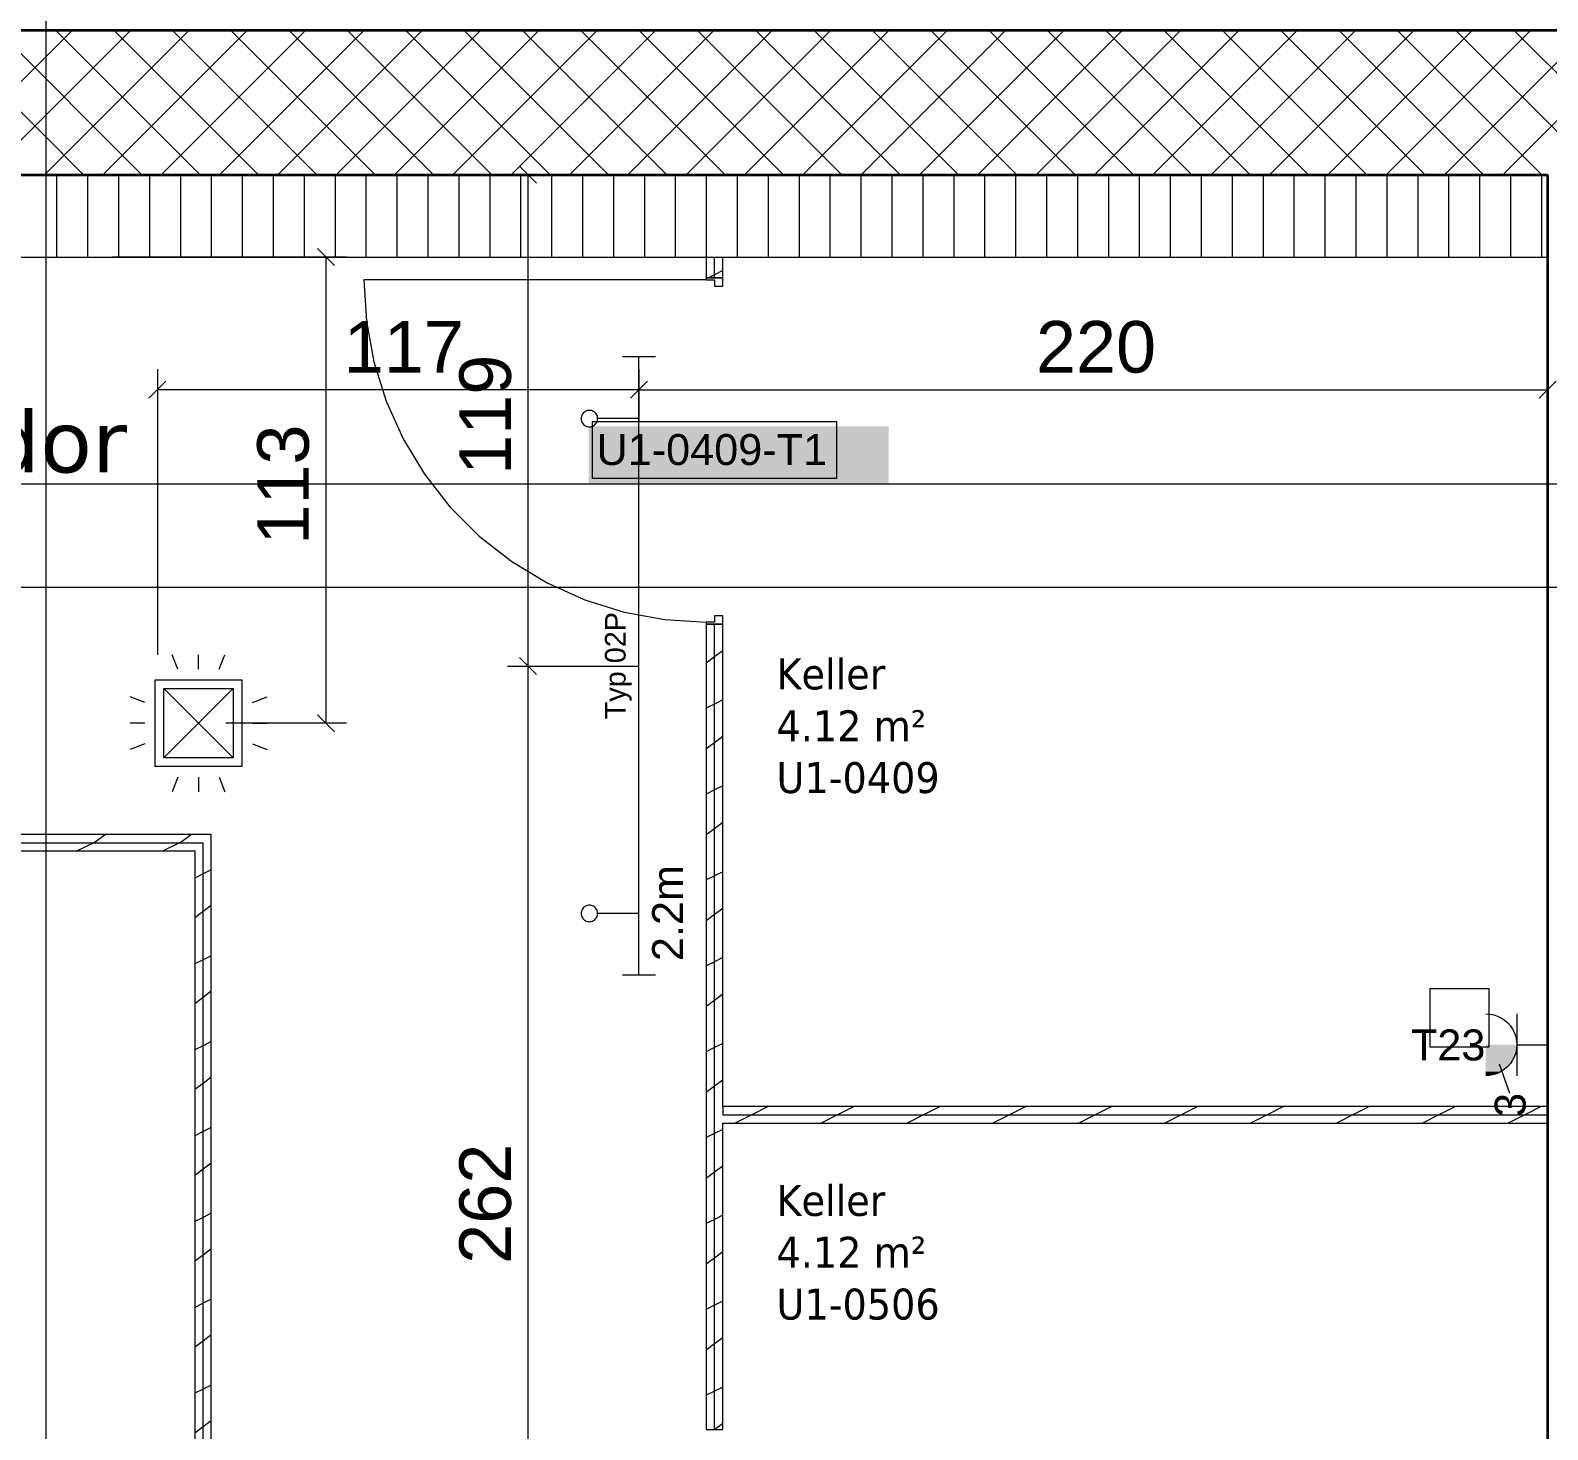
# Model space of a CAD drawing. Extents: x -1132 to 613, y -179 to 712.
# Drawn here: x -467.2 to -393.6, y 28.6 to 96.5 of the extents above; entities that cross this region are included whole.
import ezdxf
from ezdxf.lldxf.tags import DXFTag

# ---------------------------------------------------------------- set-up
doc = ezdxf.new("R2010")
doc.units = 0
doc.layers.get('0').update_dxf_attribs({"lineweight": 13})
for name, color, linetype, lineweight in [('A-AREA-____-IDEN', 7, 'Continuous', 5), ('A-DETL-____-HDLN', 7, '_Verdeckte Linien_', 9), ('A-DOOR-____-IDEN', 7, 'Continuous', 5), ('A-DOOR-FRAM-MCUT', 7, 'Continuous', 9), ('A-DOOR-OPNG-OTLN', 7, 'Continuous', 9), ('A-WALL-____-MCUT', 7, 'Continuous', 35), ('A-WALL-____-PATT', 7, 'Continuous', 35), ('A-WALL-FNSH-MCUT', 7, 'Continuous', 35), ('S-GRID-____-OTLN', 7, 'Continuous', 5)]:
    doc.layers.add(name, color=color, linetype=linetype, lineweight=lineweight)
for name, color, linetype, lineweight, true_color in [('EL01_VVV_Mass', 7, 'Continuous', 13, 0xb2b200), ('EL01_WAN_Kraft', 1, 'Continuous', 13, 0xff0000), ('EL01_WAN_Leuchten', 7, 'Continuous', 13, 0x0080ff), ('EL01_WAN_Leuchtentyp', 7, 'Continuous', 13, 0x0099ff), ('EL01_WAN_Licht', 7, 'Continuous', 13, 0x0080ff)]:
    doc.layers.add(name, color=color, linetype=linetype, lineweight=lineweight, true_color=true_color)
doc.styles.get("Standard").update_dxf_attribs({"font": 'arial.ttf'})
tags = doc.linetypes.add('_Rasterlinie_', pattern=[0.375, 0.2, -0.05, 0.075, -0.05]).pattern_tags.tags
tags[10:11] = [DXFTag(74, 4), DXFTag(75, 0), DXFTag(340, '0'), DXFTag(46, 1.0), DXFTag(50, 0.0), DXFTag(44, 0.0), DXFTag(45, 0.0)]
tags[8:9] = [DXFTag(74, 4), DXFTag(75, 0), DXFTag(340, '0'), DXFTag(46, 1.0), DXFTag(50, 0.0), DXFTag(44, 0.0), DXFTag(45, 0.0)]
tags[6:7] = [DXFTag(74, 4), DXFTag(75, 0), DXFTag(340, '0'), DXFTag(46, 1.0), DXFTag(50, 0.0), DXFTag(44, 0.0), DXFTag(45, 0.0)]
tags[4:5] = [DXFTag(74, 4), DXFTag(75, 0), DXFTag(340, '0'), DXFTag(46, 1.0), DXFTag(50, 0.0), DXFTag(44, 0.0), DXFTag(45, 0.0)]
tags = doc.linetypes.add('_Verdeckte Linien_', pattern=[0.15, 0.1, -0.05]).pattern_tags.tags
tags[6:7] = [DXFTag(74, 4), DXFTag(75, 0), DXFTag(340, '0'), DXFTag(46, 1.0), DXFTag(50, 0.0), DXFTag(44, 0.0), DXFTag(45, 0.0)]
tags[4:5] = [DXFTag(74, 4), DXFTag(75, 0), DXFTag(340, '0'), DXFTag(46, 1.0), DXFTag(50, 0.0), DXFTag(44, 0.0), DXFTag(45, 0.0)]

# ---------------------------------------------------------------- blocks, each defined once
blk = doc.blocks.new('Referenz-A0UNPDE96I', base_point=(-1115.886, -117.372))
at = {"layer": 'A-DETL-____-HDLN', "color": 0, "linetype": '_Verdeckte Linien_', "ltscale": 0.13}
blk.add_line((-510.215, 69.478), (-365.615, 69.478), dxfattribs=at)
at = {"layer": 'A-DOOR-____-IDEN', "color": 0, "linetype": 'Continuous', "ltscale": 0.13}
for p, q in [((-439.936, 77.515), (-428.096, 77.515)), ((-439.936, 74.735), (-439.936, 77.515)), ((-428.096, 77.515), (-428.096, 74.735)), ((-428.096, 74.735), (-439.936, 74.735))]:
    blk.add_line(p, q, dxfattribs=at)
at = {"layer": 'A-DOOR-____-IDEN', "color": 7, "linetype": 'Continuous', "ltscale": 0.13, "true_color": 0xffffff}
for points in [[(-440.111, 74.512), (-425.572, 74.512), (-440.111, 77.271)], [(-425.572, 74.512), (-440.111, 77.271), (-425.572, 77.271)]]:
    blk.add_solid(points, dxfattribs=at)
at = {"layer": 'A-DOOR-FRAM-MCUT', "color": 0, "linetype": 'Continuous', "ltscale": 0.13}
for p, q in [((-434.415, 84.478), (-434.415, 84.378)), ((-433.615, 84.478), (-434.415, 84.478)), ((-434.415, 84.378), (-434.015, 84.378)), ((-434.015, 84.378), (-434.015, 84.078)), ((-434.015, 84.078), (-433.615, 84.078)), ((-433.615, 84.078), (-433.615, 84.478)), ((-434.415, 67.778), (-434.415, 67.678)), ((-434.015, 67.778), (-434.415, 67.778)), ((-433.615, 68.078), (-434.015, 68.078)), ((-434.015, 68.078), (-434.015, 67.778)), ((-433.615, 67.678), (-433.615, 68.078)), ((-434.415, 67.678), (-433.615, 67.678))]:
    blk.add_line(p, q, dxfattribs=at)
at = {"layer": 'A-DOOR-OPNG-OTLN', "color": 0, "linetype": 'Continuous', "ltscale": 0.13}
for p, q in [((-434.415, 84.378), (-451.015, 84.378)), ((-451.015, 84.378), (-450.894, 82.377)), ((-450.894, 82.377), (-450.532, 80.406)), ((-450.532, 80.406), (-449.936, 78.492)), ((-449.936, 78.492), (-449.113, 76.664)), ((-449.113, 76.664), (-448.076, 74.948)), ((-448.076, 74.948), (-446.84, 73.37)), ((-446.84, 73.37), (-445.422, 71.953)), ((-445.422, 71.953), (-443.845, 70.717)), ((-443.845, 70.717), (-442.129, 69.68)), ((-442.129, 69.68), (-440.301, 68.857)), ((-440.301, 68.857), (-438.387, 68.261)), ((-438.387, 68.261), (-436.416, 67.899)), ((-436.416, 67.899), (-434.415, 67.778))]:
    blk.add_line(p, q, dxfattribs=at)
at = {"layer": 'A-WALL-____-MCUT', "color": 0, "linetype": 'Continuous', "ltscale": 0.35}
for p, q in [((-393.115, 96.478), (-487.615, 96.478)), ((-496.215, 89.478), (-393.615, 89.478)), ((-393.615, 89.478), (-393.615, -0.522))]:
    blk.add_line(p, q, dxfattribs=at)
at = {"layer": 'A-WALL-____-MCUT', "color": 0, "linetype": 'Continuous', "lineweight": 9, "ltscale": 0.13}
for p, q in [((-499.215, 85.478), (-393.615, 85.478)), ((-434.015, 84.478), (-434.015, 85.478)), ((-434.015, 28.612), (-434.015, 67.678)), ((-499.215, 57.078), (-458.815, 57.078)), ((-458.815, 18.778), (-458.815, 57.078)), ((-433.615, 44.278), (-433.615, 43.878)), ((-433.615, 43.878), (-393.615, 43.878))]:
    blk.add_line(p, q, dxfattribs=at)
at = {"layer": 'A-WALL-____-PATT', "color": 0, "linetype": 'Continuous', "lineweight": 9, "ltscale": 0.13}
for p, q in [((-472.157, 89.478), (-465.157, 96.478)), ((-464.607, 89.478), (-471.607, 96.478)), ((-469.329, 89.478), (-462.329, 96.478)), ((-461.779, 89.478), (-468.779, 96.478)), ((-466.5, 89.478), (-459.5, 96.478)), ((-458.95, 89.478), (-465.95, 96.478)), ((-463.672, 89.478), (-456.672, 96.478)), ((-456.122, 89.478), (-463.122, 96.478)), ((-460.844, 89.478), (-453.844, 96.478)), ((-453.294, 89.478), (-460.294, 96.478)), ((-458.015, 89.478), (-451.015, 96.478)), ((-450.465, 89.478), (-457.465, 96.478)), ((-455.187, 89.478), (-448.187, 96.478)), ((-447.637, 89.478), (-454.637, 96.478)), ((-452.358, 89.478), (-445.358, 96.478)), ((-444.808, 89.478), (-451.808, 96.478)), ((-449.53, 89.478), (-442.53, 96.478)), ((-441.98, 89.478), (-448.98, 96.478)), ((-446.701, 89.478), (-439.701, 96.478)), ((-439.151, 89.478), (-446.151, 96.478)), ((-443.873, 89.478), (-436.873, 96.478)), ((-436.323, 89.478), (-443.323, 96.478)), ((-441.045, 89.478), (-434.045, 96.478)), ((-433.495, 89.478), (-440.495, 96.478)), ((-438.216, 89.478), (-431.216, 96.478)), ((-430.666, 89.478), (-437.666, 96.478)), ((-435.388, 89.478), (-428.388, 96.478)), ((-427.838, 89.478), (-434.838, 96.478)), ((-432.559, 89.478), (-425.559, 96.478)), ((-425.009, 89.478), (-432.009, 96.478)), ((-429.731, 89.478), (-422.731, 96.478)), ((-422.181, 89.478), (-429.181, 96.478)), ((-426.902, 89.478), (-419.902, 96.478)), ((-419.352, 89.478), (-426.352, 96.478)), ((-424.074, 89.478), (-417.074, 96.478)), ((-416.524, 89.478), (-423.524, 96.478)), ((-421.246, 89.478), (-414.246, 96.478)), ((-413.696, 89.478), (-420.696, 96.478)), ((-418.417, 89.478), (-411.417, 96.478)), ((-410.867, 89.478), (-417.867, 96.478)), ((-415.589, 89.478), (-408.589, 96.478)), ((-408.039, 89.478), (-415.039, 96.478)), ((-412.76, 89.478), (-405.76, 96.478)), ((-405.21, 89.478), (-412.21, 96.478)), ((-409.932, 89.478), (-402.932, 96.478)), ((-402.382, 89.478), (-409.382, 96.478)), ((-407.103, 89.478), (-400.103, 96.478)), ((-399.553, 89.478), (-406.553, 96.478)), ((-404.275, 89.478), (-397.275, 96.478)), ((-396.725, 89.478), (-403.725, 96.478)), ((-401.447, 89.478), (-394.447, 96.478)), ((-393.897, 89.478), (-400.897, 96.478)), ((-398.618, 89.478), (-391.618, 96.478)), ((-391.068, 89.478), (-398.068, 96.478)), ((-395.79, 89.478), (-388.79, 96.478)), ((-388.24, 89.478), (-395.24, 96.478)), ((-465.915, 89.478), (-465.915, 85.478)), ((-464.415, 89.478), (-464.415, 85.478)), ((-462.915, 89.478), (-462.915, 85.478)), ((-461.415, 89.478), (-461.415, 85.478)), ((-459.915, 89.478), (-459.915, 85.478)), ((-458.415, 89.478), (-458.415, 85.478)), ((-456.915, 89.478), (-456.915, 85.478)), ((-455.415, 89.478), (-455.415, 85.478)), ((-453.915, 89.478), (-453.915, 85.478)), ((-452.415, 89.478), (-452.415, 85.478)), ((-450.915, 89.478), (-450.915, 85.478)), ((-449.415, 89.478), (-449.415, 85.478)), ((-447.915, 89.478), (-447.915, 85.478)), ((-446.415, 89.478), (-446.415, 85.478)), ((-444.915, 89.478), (-444.915, 85.478)), ((-443.415, 89.478), (-443.415, 85.478)), ((-441.915, 89.478), (-441.915, 85.478)), ((-440.415, 89.478), (-440.415, 85.478)), ((-438.915, 89.478), (-438.915, 85.478)), ((-437.415, 89.478), (-437.415, 85.478)), ((-435.915, 89.478), (-435.915, 85.478)), ((-434.415, 89.478), (-434.415, 85.478)), ((-432.915, 89.478), (-432.915, 85.478)), ((-431.415, 89.478), (-431.415, 85.478)), ((-429.915, 89.478), (-429.915, 85.478)), ((-428.415, 89.478), (-428.415, 85.478)), ((-426.915, 89.478), (-426.915, 85.478)), ((-425.415, 89.478), (-425.415, 85.478)), ((-423.915, 89.478), (-423.915, 85.478)), ((-422.415, 89.478), (-422.415, 85.478)), ((-420.915, 89.478), (-420.915, 85.478)), ((-419.415, 89.478), (-419.415, 85.478)), ((-417.915, 89.478), (-417.915, 85.478)), ((-416.415, 89.478), (-416.415, 85.478)), ((-414.915, 89.478), (-414.915, 85.478)), ((-413.415, 89.478), (-413.415, 85.478)), ((-411.915, 89.478), (-411.915, 85.478)), ((-410.415, 89.478), (-410.415, 85.478)), ((-408.915, 89.478), (-408.915, 85.478)), ((-407.415, 89.478), (-407.415, 85.478)), ((-405.915, 89.478), (-405.915, 85.478)), ((-404.415, 89.478), (-404.415, 85.478)), ((-402.915, 89.478), (-402.915, 85.478)), ((-401.415, 89.478), (-401.415, 85.478)), ((-399.915, 89.478), (-399.915, 85.478)), ((-398.415, 89.478), (-398.415, 85.478)), ((-396.915, 89.478), (-396.915, 85.478)), ((-395.415, 89.478), (-395.415, 85.478)), ((-393.915, 89.478), (-393.915, 85.478)), ((-434.015, 84.624), (-434.306, 84.478)), ((-433.615, 84.824), (-434.015, 84.624)), ((-433.615, 66.389), (-434.015, 66.089)), ((-434.015, 66.089), (-434.415, 65.789)), ((-434.015, 63.8), (-434.415, 63.6)), ((-433.615, 64), (-434.015, 63.8)), ((-434.015, 61.924), (-434.415, 61.624)), ((-433.615, 62.224), (-434.015, 61.924)), ((-434.015, 59.635), (-434.415, 59.435)), ((-433.615, 59.835), (-434.015, 59.635)), ((-463.544, 57.478), (-463.999, 57.137)), ((-459.379, 57.478), (-459.834, 57.137)), ((-434.015, 57.759), (-434.415, 57.459)), ((-433.615, 58.059), (-434.015, 57.759)), ((-464.117, 57.078), (-464.917, 56.678)), ((-463.979, 57.147), (-464.117, 57.078)), ((-459.952, 57.078), (-460.752, 56.678)), ((-459.814, 57.147), (-459.952, 57.078)), ((-458.815, 55.565), (-459.215, 55.365)), ((-458.415, 55.765), (-458.815, 55.565)), ((-434.015, 55.47), (-434.415, 55.27)), ((-433.615, 55.67), (-434.015, 55.47)), ((-458.815, 53.736), (-459.215, 53.436)), ((-458.415, 54.036), (-458.815, 53.736)), ((-433.615, 53.894), (-434.015, 53.594)), ((-434.015, 53.594), (-434.415, 53.294)), ((-458.415, 51.6), (-458.815, 51.4)), ((-433.615, 51.505), (-434.015, 51.305)), ((-458.815, 51.4), (-459.215, 51.2)), ((-434.015, 51.305), (-434.415, 51.105)), ((-458.815, 49.571), (-459.215, 49.271)), ((-458.415, 49.871), (-458.815, 49.571)), ((-434.015, 49.429), (-434.415, 49.129)), ((-433.615, 49.729), (-434.015, 49.429)), ((-458.815, 47.235), (-459.215, 47.035)), ((-458.415, 47.435), (-458.815, 47.235)), ((-434.015, 47.14), (-434.415, 46.94)), ((-433.615, 47.34), (-434.015, 47.14)), ((-458.415, 45.706), (-458.815, 45.406)), ((-458.815, 45.406), (-459.215, 45.106)), ((-434.015, 45.264), (-434.415, 44.964)), ((-433.615, 45.564), (-434.015, 45.264)), ((-431.408, 44.278), (-432.208, 43.878)), ((-427.244, 44.278), (-428.044, 43.878)), ((-423.079, 44.278), (-423.879, 43.878)), ((-418.914, 44.278), (-419.714, 43.878)), ((-414.749, 44.278), (-415.549, 43.878)), ((-410.584, 44.278), (-411.384, 43.878)), ((-406.419, 44.278), (-407.219, 43.878)), ((-402.254, 44.278), (-403.054, 43.878)), ((-398.089, 44.278), (-398.889, 43.878)), ((-393.924, 44.278), (-394.724, 43.878)), ((-432.208, 43.878), (-433.008, 43.478)), ((-428.044, 43.878), (-428.844, 43.478)), ((-423.879, 43.878), (-424.679, 43.478)), ((-419.714, 43.878), (-420.514, 43.478)), ((-415.549, 43.878), (-416.349, 43.478)), ((-411.384, 43.878), (-412.184, 43.478)), ((-407.219, 43.878), (-408.019, 43.478)), ((-403.054, 43.878), (-403.854, 43.478)), ((-398.889, 43.878), (-399.689, 43.478)), ((-394.724, 43.878), (-395.524, 43.478)), ((-458.815, 43.07), (-459.215, 42.87)), ((-458.415, 43.27), (-458.815, 43.07)), ((-434.015, 42.975), (-434.415, 42.775)), ((-433.615, 43.175), (-434.015, 42.975)), ((-458.815, 41.241), (-459.215, 40.941)), ((-458.415, 41.541), (-458.815, 41.241)), ((-433.615, 41.399), (-434.015, 41.099)), ((-434.015, 41.099), (-434.415, 40.799)), ((-458.415, 39.105), (-458.815, 38.905)), ((-433.615, 39.01), (-434.015, 38.81)), ((-458.815, 38.905), (-459.215, 38.705)), ((-434.015, 38.81), (-434.415, 38.61)), ((-458.815, 37.076), (-459.215, 36.776)), ((-458.415, 37.376), (-458.815, 37.076)), ((-434.015, 36.934), (-434.415, 36.634)), ((-433.615, 37.234), (-434.015, 36.934)), ((-458.815, 34.74), (-459.215, 34.54)), ((-458.415, 34.94), (-458.815, 34.74)), ((-434.015, 34.645), (-434.415, 34.445)), ((-433.615, 34.845), (-434.015, 34.645)), ((-458.415, 33.211), (-458.815, 32.911)), ((-458.815, 32.911), (-459.215, 32.611)), ((-434.015, 32.769), (-434.415, 32.469)), ((-433.615, 33.069), (-434.015, 32.769)), ((-458.815, 30.575), (-459.215, 30.375)), ((-458.415, 30.775), (-458.815, 30.575)), ((-434.015, 30.48), (-434.415, 30.28)), ((-433.615, 30.68), (-434.015, 30.48)), ((-458.815, 28.746), (-459.215, 28.446)), ((-458.415, 29.046), (-458.815, 28.746)), ((-433.615, 28.904), (-434.004, 28.612))]:
    blk.add_line(p, q, dxfattribs=at)
at = {"layer": 'A-WALL-FNSH-MCUT', "color": 0, "linetype": 'Continuous', "lineweight": 9, "ltscale": 0.13}
for p, q in [((-434.415, 85.478), (-434.415, 84.478)), ((-433.615, 84.478), (-433.615, 85.478)), ((-434.415, 84.478), (-433.615, 84.478)), ((-434.415, 67.678), (-434.415, 28.612)), ((-433.615, 67.678), (-434.415, 67.678)), ((-433.615, 44.278), (-433.615, 67.678)), ((-458.415, 57.478), (-499.215, 57.478)), ((-458.415, 18.778), (-458.415, 57.478)), ((-499.215, 56.678), (-459.215, 56.678)), ((-459.215, 56.678), (-459.215, 18.778)), ((-393.615, 44.278), (-433.615, 44.278)), ((-433.615, 28.612), (-433.615, 43.478)), ((-433.615, 43.478), (-393.615, 43.478)), ((-434.415, 28.612), (-433.615, 28.612))]:
    blk.add_line(p, q, dxfattribs=at)
at = {"layer": 'S-GRID-____-OTLN', "color": 0, "linetype": '_Rasterlinie_', "ltscale": 0.13}
for p, q in [((-466.415, -113.603), (-466.415, 631.478)), ((-1107.612, 74.478), (103.376, 74.478))]:
    blk.add_line(p, q, dxfattribs=at)
at = {"layer": 'A-AREA-____-IDEN', "color": 0, "linetype": 'Continuous', "ltscale": 0.13, "attachment_point": 1}
for s, insert, char_height in [('{\\fVerdana;Keller/Korridor}', (-492.197, 78.041), 3), ('{\\W0.9;\\fVerdana;Keller}', (-431.009, 66.013), 1.5), ('{\\W0.9;\\fVerdana;4.12 m²}', (-431.009, 63.499), 1.5), ('{\\W0.9;\\fVerdana;U1-0409}', (-431.009, 60.986), 1.5), ('{\\W0.9;\\fVerdana;Keller}', (-431.009, 40.48), 1.5), ('{\\W0.9;\\fVerdana;4.12 m²}', (-431.009, 37.967), 1.5), ('{\\W0.9;\\fVerdana;U1-0506}', (-431.009, 35.453), 1.5)]:
    blk.add_mtext(s, dxfattribs=dict(at, insert=insert, char_height=char_height))
at = {"layer": 'A-DOOR-____-IDEN', "color": 0, "linetype": 'Continuous', "ltscale": 0.13, "insert": (-439.736, 76.896), "char_height": 1.5, "attachment_point": 1}
blk.add_mtext('{\\fArial;U1-0409-T1}', dxfattribs=at)
blk = doc.blocks.new('Bewegungsmelder UP-A0UNPE6V6I', base_point=(-462.352, 59.551))
at = {"color": 0, "lineweight": -2}
for p, q in [((-460.034, 65.488), (-460.305, 66.196)), ((-459.03, 65.488), (-459.03, 66.196)), ((-458.026, 65.488), (-457.754, 66.196)), ((-461.13, 60.774), (-461.13, 64.974)), ((-461.13, 64.974), (-456.93, 64.974)), ((-456.93, 64.974), (-456.93, 60.774)), ((-461.644, 63.877), (-462.352, 64.149)), ((-460.71, 64.554), (-457.35, 64.554)), ((-460.71, 61.194), (-460.71, 64.554)), ((-460.71, 61.194), (-457.35, 64.554)), ((-457.35, 61.194), (-460.71, 64.554)), ((-457.35, 64.554), (-457.35, 61.194)), ((-456.416, 63.877), (-455.707, 64.149)), ((-461.644, 62.874), (-462.352, 62.874)), ((-456.416, 62.874), (-455.707, 62.874)), ((-461.644, 61.87), (-462.352, 61.598)), ((-456.416, 61.87), (-455.707, 61.598)), ((-457.35, 61.194), (-460.71, 61.194)), ((-456.93, 60.774), (-461.13, 60.774)), ((-460.034, 60.259), (-460.305, 59.551)), ((-459.03, 60.259), (-459.03, 59.551)), ((-458.026, 60.259), (-457.754, 59.551))]:
    blk.add_line(p, q, dxfattribs=at)
blk = doc.blocks.new('Steckdose T23_ AP_ 3-fach-A0UNPEED6I', base_point=(-400.245, 43.779))
at = {"color": 0, "lineweight": -2}
for p, q in [((-396.613, 48.778), (-396.417, 48.765)), ((-396.417, 48.765), (-396.224, 48.727)), ((-396.224, 48.727), (-396.039, 48.664)), ((-396.039, 48.664), (-395.863, 48.577)), ((-395.863, 48.577), (-395.7, 48.468)), ((-395.113, 48.778), (-395.113, 45.778)), ((-395.7, 48.468), (-395.552, 48.339)), ((-395.552, 48.339), (-395.423, 48.191)), ((-395.423, 48.191), (-395.314, 48.028)), ((-395.314, 48.028), (-395.227, 47.852)), ((-395.227, 47.852), (-395.164, 47.666)), ((-395.164, 47.666), (-395.125, 47.474)), ((-395.125, 47.474), (-395.113, 47.278)), ((-395.113, 47.278), (-395.125, 47.082)), ((-395.113, 47.278), (-393.613, 47.278)), ((-395.966, 46.352), (-395.458, 44.936)), ((-395.423, 46.365), (-395.552, 46.218)), ((-395.314, 46.528), (-395.423, 46.365)), ((-395.227, 46.704), (-395.314, 46.528)), ((-395.164, 46.89), (-395.227, 46.704)), ((-395.125, 47.082), (-395.164, 46.89)), ((-396.417, 45.791), (-396.613, 45.778)), ((-396.224, 45.829), (-396.417, 45.791)), ((-396.039, 45.892), (-396.224, 45.829)), ((-395.863, 45.979), (-396.039, 45.892)), ((-395.7, 46.088), (-395.863, 45.979)), ((-395.552, 46.218), (-395.7, 46.088))]:
    blk.add_line(p, q, dxfattribs=at)
for points in [[(-395.164, 46.89), (-396.613, 46.89), (-395.113, 47.278)], [(-396.613, 46.89), (-395.113, 47.278), (-396.613, 47.278)], [(-395.314, 46.528), (-396.613, 46.528), (-395.164, 46.89)], [(-396.613, 46.528), (-395.164, 46.89), (-396.613, 46.89)], [(-395.552, 46.218), (-396.613, 46.218), (-395.314, 46.528)], [(-396.613, 46.218), (-395.314, 46.528), (-396.613, 46.528)], [(-395.863, 45.979), (-396.613, 45.979), (-395.552, 46.218)], [(-396.613, 45.979), (-395.552, 46.218), (-396.613, 46.218)], [(-396.224, 45.829), (-396.613, 45.829), (-395.863, 45.979)], [(-396.613, 45.829), (-395.863, 45.979), (-396.613, 45.979)], [(-396.613, 45.778), (-396.224, 45.829), (-396.613, 45.829)]]:
    blk.add_solid(points, dxfattribs=at)
at = {"color": 0, "lineweight": -2, "insert": (-400.245, 48.02), "char_height": 1.5, "attachment_point": 1}
blk.add_mtext('{\\fArial;T23}', dxfattribs=at)
at = {"color": 0, "lineweight": -2, "insert": (-396.182, 43.779), "char_height": 1.5, "attachment_point": 1, "rotation": 90}
blk.add_mtext('{\\fArial;3}', dxfattribs=at)
blk = doc.blocks.new('Maß-A0UNPEJ16I', base_point=(-461.443, 66.196))
at = {"color": 0, "lineweight": -2}
for p, q in [((-461.443, 78.633), (-460.616, 79.461)), ((-461.03, 80.047), (-461.03, 66.196)), ((-438.093, 78.633), (-437.266, 79.461)), ((-437.68, 80.047), (-437.68, 77.515)), ((-437.68, 79.047), (-461.03, 79.047))]:
    blk.add_line(p, q, dxfattribs=at)
at = {"color": 0, "lineweight": -2, "insert": (-451.996, 82.38), "char_height": 2.5, "attachment_point": 1}
blk.add_mtext('{\\fArial;117}', dxfattribs=at)
blk = doc.blocks.new('Maß-A0UNPEOJ6I', base_point=(-446.388, 12.79))
at = {"color": 0, "lineweight": -2}
for p, q in [((-444.054, 65.647), (-437.68, 65.647)), ((-443.468, 66.06), (-442.641, 65.233)), ((-443.054, 13.204), (-443.054, 65.647)), ((-443.468, 13.618), (-442.641, 12.79)), ((-444.054, 13.204), (-437.687, 13.204))]:
    blk.add_line(p, q, dxfattribs=at)
at = {"color": 0, "lineweight": -2, "insert": (-446.388, 36.654), "char_height": 2.5, "attachment_point": 1, "rotation": 90}
blk.add_mtext('{\\fArial;262}', dxfattribs=at)
blk = doc.blocks.new('Maß-A0UNPEOL6I', base_point=(-446.388, 65.233))
at = {"color": 0, "lineweight": -2}
for p, q in [((-443.468, 89.892), (-442.641, 89.065)), ((-444.054, 89.478), (-393.613, 89.478)), ((-443.054, 65.647), (-443.054, 89.478)), ((-444.054, 65.647), (-437.68, 65.647)), ((-443.468, 66.06), (-442.641, 65.233))]:
    blk.add_line(p, q, dxfattribs=at)
at = {"color": 0, "lineweight": -2, "insert": (-446.388, 74.921), "char_height": 2.5, "attachment_point": 1, "rotation": 90}
blk.add_mtext('{\\fArial;119}', dxfattribs=at)
blk = doc.blocks.new('LED-Langfeldleuchte 37W-A0UNPEOZ6I', base_point=(-440.48, 50.647))
at = {"color": 0, "lineweight": -2}
for p, q in [((-436.88, 80.647), (-438.48, 80.647)), ((-437.68, 50.647), (-437.68, 80.647)), ((-440.28, 77.993), (-440.323, 77.964)), ((-440.233, 78.016), (-440.28, 77.993)), ((-440.183, 78.033), (-440.233, 78.016)), ((-440.132, 78.043), (-440.183, 78.033)), ((-440.08, 78.047), (-440.132, 78.043)), ((-440.027, 78.043), (-440.08, 78.047)), ((-439.976, 78.033), (-440.027, 78.043)), ((-439.927, 78.016), (-439.976, 78.033)), ((-439.88, 77.993), (-439.927, 78.016)), ((-439.836, 77.964), (-439.88, 77.993)), ((-440.476, 77.699), (-440.48, 77.647)), ((-440.48, 77.647), (-440.476, 77.594)), ((-440.466, 77.75), (-440.476, 77.699)), ((-440.476, 77.594), (-440.466, 77.543)), ((-440.449, 77.8), (-440.466, 77.75)), ((-440.466, 77.543), (-440.449, 77.494)), ((-440.426, 77.847), (-440.449, 77.8)), ((-440.449, 77.494), (-440.426, 77.447)), ((-440.397, 77.89), (-440.426, 77.847)), ((-440.426, 77.447), (-440.397, 77.403)), ((-440.362, 77.93), (-440.397, 77.89)), ((-440.397, 77.403), (-440.362, 77.364)), ((-440.323, 77.964), (-440.362, 77.93)), ((-440.362, 77.364), (-440.323, 77.329)), ((-440.323, 77.329), (-440.28, 77.3)), ((-440.28, 77.3), (-440.233, 77.277)), ((-440.233, 77.277), (-440.183, 77.26)), ((-440.183, 77.26), (-440.132, 77.25)), ((-440.027, 77.25), (-439.976, 77.26)), ((-439.976, 77.26), (-439.927, 77.277)), ((-439.927, 77.277), (-439.88, 77.3)), ((-439.88, 77.3), (-439.836, 77.329)), ((-439.797, 77.93), (-439.836, 77.964)), ((-439.836, 77.329), (-439.797, 77.364)), ((-439.762, 77.89), (-439.797, 77.93)), ((-439.797, 77.364), (-439.762, 77.403)), ((-439.733, 77.847), (-439.762, 77.89)), ((-439.762, 77.403), (-439.733, 77.447)), ((-439.71, 77.8), (-439.733, 77.847)), ((-439.733, 77.447), (-439.71, 77.494)), ((-439.693, 77.75), (-439.71, 77.8)), ((-439.71, 77.494), (-439.693, 77.543)), ((-439.683, 77.699), (-439.693, 77.75)), ((-439.693, 77.543), (-439.683, 77.594)), ((-439.68, 77.647), (-439.683, 77.699)), ((-439.683, 77.594), (-439.68, 77.647)), ((-437.68, 77.647), (-439.68, 77.647)), ((-440.132, 77.25), (-440.08, 77.247)), ((-440.08, 77.247), (-440.027, 77.25)), ((-440.466, 53.75), (-440.476, 53.699)), ((-440.449, 53.8), (-440.466, 53.75)), ((-440.426, 53.847), (-440.449, 53.8)), ((-440.397, 53.89), (-440.426, 53.847)), ((-440.362, 53.93), (-440.397, 53.89)), ((-440.323, 53.964), (-440.362, 53.93)), ((-440.28, 53.993), (-440.323, 53.964)), ((-440.233, 54.016), (-440.28, 53.993)), ((-440.183, 54.033), (-440.233, 54.016)), ((-440.132, 54.043), (-440.183, 54.033)), ((-440.08, 54.047), (-440.132, 54.043)), ((-440.027, 54.043), (-440.08, 54.047)), ((-439.976, 54.033), (-440.027, 54.043)), ((-439.927, 54.016), (-439.976, 54.033)), ((-439.88, 53.993), (-439.927, 54.016)), ((-439.836, 53.964), (-439.88, 53.993)), ((-439.797, 53.93), (-439.836, 53.964)), ((-439.762, 53.89), (-439.797, 53.93)), ((-439.733, 53.847), (-439.762, 53.89)), ((-439.71, 53.8), (-439.733, 53.847)), ((-439.693, 53.75), (-439.71, 53.8)), ((-439.683, 53.699), (-439.693, 53.75)), ((-440.476, 53.699), (-440.48, 53.647)), ((-440.48, 53.647), (-440.476, 53.594)), ((-440.476, 53.594), (-440.466, 53.543)), ((-440.466, 53.543), (-440.449, 53.494)), ((-440.449, 53.494), (-440.426, 53.447)), ((-440.426, 53.447), (-440.397, 53.403)), ((-440.397, 53.403), (-440.362, 53.364)), ((-440.362, 53.364), (-440.323, 53.329)), ((-440.323, 53.329), (-440.28, 53.3)), ((-440.28, 53.3), (-440.233, 53.277)), ((-440.233, 53.277), (-440.183, 53.26)), ((-440.183, 53.26), (-440.132, 53.25)), ((-440.132, 53.25), (-440.08, 53.247)), ((-440.08, 53.247), (-440.027, 53.25)), ((-440.027, 53.25), (-439.976, 53.26)), ((-439.976, 53.26), (-439.927, 53.277)), ((-439.927, 53.277), (-439.88, 53.3)), ((-439.88, 53.3), (-439.836, 53.329)), ((-439.836, 53.329), (-439.797, 53.364)), ((-439.797, 53.364), (-439.762, 53.403)), ((-439.762, 53.403), (-439.733, 53.447)), ((-439.733, 53.447), (-439.71, 53.494)), ((-439.71, 53.494), (-439.693, 53.543)), ((-439.693, 53.543), (-439.683, 53.594)), ((-439.68, 53.647), (-439.683, 53.699)), ((-439.683, 53.594), (-439.68, 53.647)), ((-437.68, 53.647), (-439.68, 53.647)), ((-436.88, 50.647), (-438.48, 50.647))]:
    blk.add_line(p, q, dxfattribs=at)
blk = doc.blocks.new('Bemerkung 1-A0UNPEP16I', base_point=(-439.325, 63.065))
at = {"color": 0, "lineweight": -2, "insert": (-439.325, 63.065), "char_height": 1, "attachment_point": 1, "rotation": 90}
blk.add_mtext('{\\fArial;Typ 02P}', dxfattribs=at)
blk = doc.blocks.new('Bauteilbeschriftung-A0UNPEP36I', base_point=(-437.037, 51.336))
at = {"color": 0, "linetype": 'ByBlock', "lineweight": -2, "ltscale": 0.13, "insert": (-437.037, 51.336), "char_height": 1.5, "attachment_point": 1, "rotation": 90}
blk.add_mtext('{\\fArial;2.2m}', dxfattribs=at)
blk = doc.blocks.new('Maß-A0UNPEQ76I', base_point=(-463.213, 62.46))
at = {"color": 0, "lineweight": -2}
for p, q in [((-451.854, 85.478), (-463.213, 85.478)), ((-452.441, 85.065), (-453.268, 85.892)), ((-452.854, 85.478), (-452.854, 62.874)), ((-452.441, 62.46), (-453.268, 63.287)), ((-451.854, 62.874), (-457.707, 62.874))]:
    blk.add_line(p, q, dxfattribs=at)
at = {"color": 0, "lineweight": -2, "insert": (-456.188, 71.534), "char_height": 2.5, "attachment_point": 1, "rotation": 90}
blk.add_mtext('{\\fArial;113}', dxfattribs=at)
blk = doc.blocks.new('Maß-A0UNPF856I', base_point=(-438.093, 78.047))
at = {"color": 0, "lineweight": -2}
for p, q in [((-393.613, 78.047), (-393.613, 89.478)), ((-437.68, 78.047), (-437.68, 80.647)), ((-437.266, 79.461), (-438.093, 78.633)), ((-393.199, 79.461), (-394.026, 78.633)), ((-437.68, 79.047), (-393.613, 79.047))]:
    blk.add_line(p, q, dxfattribs=at)
at = {"color": 0, "lineweight": -2, "insert": (-418.428, 82.38), "char_height": 2.5, "attachment_point": 1}
blk.add_mtext('{\\fArial;220}', dxfattribs=at)
blk = doc.blocks.new('Bodendose (multi) UP-A0UNPF916I', base_point=(-399.311, 47.161))
at = {"color": 0, "lineweight": -2}
for p, q in [((-399.311, 50.001), (-396.471, 50.001)), ((-399.311, 47.161), (-399.311, 50.001)), ((-396.471, 50.001), (-396.471, 47.161)), ((-396.471, 47.161), (-399.311, 47.161))]:
    blk.add_line(p, q, dxfattribs=at)

msp = doc.modelspace()

# ---------------------------------------------------------------- block references
at = {"color": 9, "lineweight": 25, "ltscale": 0.25, "true_color": 0xc0c0c0}
msp.add_blockref('Referenz-A0UNPDE96I', (-1115.886, -117.372), dxfattribs=at)
at = {"layer": 'EL01_VVV_Mass', "linetype": 'Continuous', "ltscale": 0.13}
for name, p in [('Maß-A0UNPEOL6I', (-446.388, 65.233)), ('Maß-A0UNPF856I', (-438.093, 78.047)), ('Maß-A0UNPEQ76I', (-463.213, 62.46)), ('Maß-A0UNPEJ16I', (-461.443, 66.196)), ('Maß-A0UNPEOJ6I', (-446.388, 12.79))]:
    msp.add_blockref(name, p, dxfattribs=at)
at = {"layer": 'EL01_WAN_Kraft', "color": 1, "linetype": 'Continuous', "ltscale": 0.13, "true_color": 0xff0000}
for name, p in [('Bodendose (multi) UP-A0UNPF916I', (-399.311, 47.161)), ('Steckdose T23_ AP_ 3-fach-A0UNPEED6I', (-400.245, 43.779))]:
    msp.add_blockref(name, p, dxfattribs=at)
at = {"layer": 'EL01_WAN_Leuchten', "ltscale": 0.13}
for name, p in [('LED-Langfeldleuchte 37W-A0UNPEOZ6I', (-440.48, 50.647)), ('Bauteilbeschriftung-A0UNPEP36I', (-437.037, 51.336))]:
    msp.add_blockref(name, p, dxfattribs=at)
at = {"layer": 'EL01_WAN_Leuchtentyp', "ltscale": 0.13}
msp.add_blockref('Bemerkung 1-A0UNPEP16I', (-439.325, 63.065), dxfattribs=at)
at = {"layer": 'EL01_WAN_Licht', "linetype": 'Continuous', "ltscale": 0.13}
msp.add_blockref('Bewegungsmelder UP-A0UNPE6V6I', (-462.352, 59.551), dxfattribs=at)

doc.saveas('drawing.dxf')
